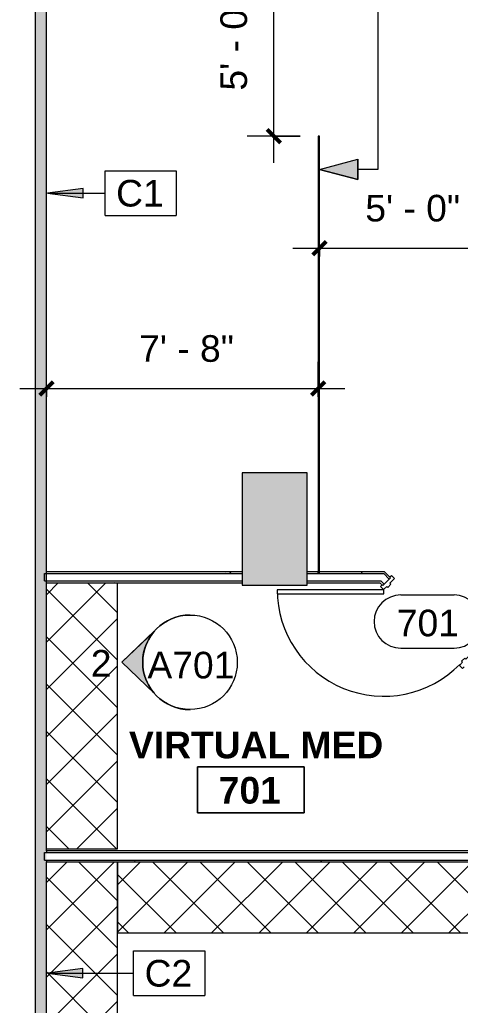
# Model space of a CAD drawing. Header units: inches. Extents: x 920 to 3228, y -557 to 2680.
# Drawn here: x 2470.2 to 2619, y 1112.3 to 1445.4 of the extents above; entities that cross this region are included whole.
import ezdxf

# ---------------------------------------------------------------- set-up
doc = ezdxf.new("R2010")
doc.units = ezdxf.units.IN
doc.header["$MEASUREMENT"] = 0
for name, color, linetype, lineweight in [('A-ANNO-DIMS', 211, 'Continuous', 9), ('A-ANNO-DIMS-96', 211, 'Continuous', 9), ('A-ANNO-KEYN', 231, 'Continuous', 9), ('A-ANNO-NOTE', 131, 'Continuous', 9), ('A-AREA-IDEN', 2, 'Continuous', 9), ('A-DETL-GENF', 92, 'Continuous', 9), ('A-DETL-THIN', 151, 'Continuous', 9), ('A-DOOR', 31, 'Continuous', 13), ('A-DOOR-IDEN', 31, 'Continuous', 9), ('A-WALL', 113, 'Continuous', 13), ('A-WALL-PATT', 111, 'Continuous', 13), ('G-ANNO-SYMB', 111, 'Continuous', 9), ('I-WALL', 2, 'Continuous', 13), ('Q-CASE', 31, 'Continuous', 13)]:
    doc.layers.add(name, color=color, linetype=linetype, lineweight=lineweight)
doc.styles.add('Arial', font='arial.ttf', dxfattribs={"height": 9})
doc.styles.add('Swis721 Lt BT', font='swissl.ttf', dxfattribs={"height": 9})
doc.styles.add('Swis721 Lt BT_B', font='', dxfattribs={"height": 9})
doc.styles.get('Swis721 Lt BT_B').set_extended_font_data('Swis721 Lt BT', bold=True)
doc.dimstyles.new('OTJ_-_3_32__Linear__0__Tolerance', dxfattribs={"dimscale": 12, "dimtxt": 9.497835, "dimasz": 0.375, "dimexe": 0.75, "dimexo": 0.5, "dimgap": 0.5, "dimtad": 1, "dimdec": 0, "dimzin": 3, "dimdsep": 46, "dimlunit": 4, "dimtxsty": 'Swis721 Lt BT', "dimblk1": 'OBLIQUE', "dimblk2": 'OBLIQUE', "dimsah": 1, "dimcen": 0.09, "dimdle": 0.75, "dimazin": 0, "dimtfac": 1, "dimtdec": 4, "dimtix": 1, "dimtmove": 0, "dimatfit": 3, "dimfxl": 1, "dimtvp": 1, "dimfrac": 2, "dimtolj": 1, "dimtzin": 0, "dimarcsym": 2})
doc.dimstyles.new('OTJ_-_3_32__Linear__1_2__Tolerance', dxfattribs={"dimscale": 12, "dimtxt": 9.497835, "dimasz": 0.375, "dimexe": 0.75, "dimexo": 0.5, "dimgap": 0.5, "dimtad": 1, "dimdec": 1, "dimrnd": 0.5, "dimzin": 3, "dimdsep": 46, "dimlunit": 4, "dimtxsty": 'Swis721 Lt BT', "dimblk1": 'OBLIQUE', "dimblk2": 'OBLIQUE', "dimsah": 1, "dimcen": 0.09, "dimdle": 0.75, "dimazin": 0, "dimtfac": 1, "dimtdec": 4, "dimtix": 1, "dimtmove": 0, "dimatfit": 3, "dimfxl": 1, "dimtvp": 1, "dimfrac": 2, "dimtolj": 1, "dimtzin": 0, "dimarcsym": 2})
pattern_1 = [(0, (664.756, 0), (30.72, 7.68), [1.267, -21.773, 1.267, -21.773, -122.88]), (0, (664.756, 0), (30.72, 7.68), [-46.08, 1.267, -44.813, 1.267, -21.773, -53.76]), (0, (664.756, 0), (30.72, 7.68), [-115.2, 1.267, -14.093, 1.267, -37.133]), (120, (676.276, 3.84), (-22.011075, 22.7643), [1.267, -21.773, 1.267, -21.773, -122.88]), (120, (676.276, 3.84), (-22.011075, 22.7643), [-46.08, 1.267, -44.813, 1.267, -21.773, -53.76]), (120, (676.276, 3.84), (-22.011075, 22.7643), [-115.2, 1.267, -14.093, 1.267, -37.133]), (240, (680.116, 19.2), (-8.708925, -30.4443), [1.267, -21.773, 1.267, -21.773, -122.88]), (240, (680.116, 19.2), (-8.708925, -30.4443), [-46.08, 1.267, -44.813, 1.267, -21.773, -53.76]), (240, (680.116, 19.2), (-8.708925, -30.4443), [-115.2, 1.267, -14.093, 1.267, -37.133])]

# ---------------------------------------------------------------- blocks, each defined once
blk = doc.blocks.new('C-Counter Top1 - ADJ HEIGHT 2-7727178-Level XX  CONSTRUCTION')
at = {"layer": 'Q-CASE', "lineweight": 9}
h = blk.add_hatch(dxfattribs=at)
h.set_pattern_fill('FP_20', color=256, style=0, pattern_type=2)
h.set_pattern_definition([(315, (-1016.632, 1838.462), (8.012227, 8.012227), []), (45, (-1016.632, 1838.462), (-8.012227, 8.012227), [])])
h.paths.add_polyline_path([(-47.14, 0), (144.11, 0), (144.11, 24), (-47.14, 24)], flags=0)
blk.add_line((-47.14, 0), (144.11, 0), dxfattribs=at)
blk = doc.blocks.new('C-Counter Top1 - ADJ HEIGHT 2-7727322-Level XX  CONSTRUCTION')
at = {"layer": 'Q-CASE', "lineweight": 9}
h = blk.add_hatch(dxfattribs=at)
h.set_pattern_fill('FP_42', color=256, style=0, pattern_type=2)
h.set_pattern_definition([(45, (-1885.724, -1136.744), (-8.012227, 8.012227), []), (135, (-1885.724, -1136.744), (-8.012227, -8.012227), [])])
h.paths.add_polyline_path([(66.79, 0), (90.79, 0), (90.79, 24), (-47.26, 24), (-47.26, 0), (64.91, 0)], flags=0)
for p, q in [((-47.26, 24), (-47.26, 0)), ((-47.26, 0), (90.79, 0))]:
    blk.add_line(p, q, dxfattribs=at)
blk = doc.blocks.new('C-Counter Top1 - ADJ HEIGHT 2-7730423-Level XX  CONSTRUCTION')
at = {"layer": 'Q-CASE', "lineweight": 9}
h = blk.add_hatch(dxfattribs=at)
h.set_pattern_fill('FP_44', color=256, style=0, pattern_type=2)
h.set_pattern_definition([(135, (1207.804, -1838.462), (-8.012227, -8.012227), []), (225, (1207.804, -1838.462), (8.012227, -8.012227), [])])
h.paths.add_polyline_path([(42.66, -24), (42.66, 0), (-47.26, 0), (-47.26, -24), (40.06, -24)], flags=0)
for p, q in [((42.66, 0), (-47.26, 0)), ((42.66, -24), (42.66, 0))]:
    blk.add_line(p, q, dxfattribs=at)
blk = doc.blocks.new('Door - Single - Solid Door-7731895-Level XX  CONSTRUCTION')
at = {"layer": 'A-DOOR', "lineweight": 9}
for p, q in [((-15.63, 2.54), (-14.13, 2.54)), ((-15.63, 1.79), (-15.63, 2.54)), ((-14.13, 2.54), (-14.13, 0.29)), ((-14.13, 0.29), (-13.63, 0.29)), ((-13.63, 0.29), (-13.63, -1.21)), ((21.62, 0.29), (22.12, 0.29)), ((21.62, -1.21), (21.62, 0.29)), ((22.12, 2.54), (23.62, 2.54)), ((22.12, 0.29), (22.12, 2.54)), ((23.62, 2.54), (23.62, 1.79)), ((-15.63, -2.71), (-15.63, -1.96)), ((-14.13, -2.71), (-15.63, -2.71)), ((-14.13, -1.21), (-14.13, -2.71)), ((-13.63, -1.21), (-14.13, -1.21)), ((22.12, -1.21), (21.62, -1.21)), ((22.12, -2.71), (22.12, -1.21)), ((23.62, -2.71), (22.12, -2.71)), ((23.62, -1.96), (23.62, -2.71))]:
    blk.add_line(p, q, dxfattribs=at)
at = {"layer": 'A-DOOR'}
for p, q in [((-14.01, -2.71), (-39.46, -28.17)), ((-13.03, -3.69), (-14.01, -2.71)), ((-38.49, -29.14), (-13.03, -3.69)), ((-39.46, -28.17), (-38.49, -29.14))]:
    blk.add_line(p, q, dxfattribs=at)
at = {"layer": 'A-DOOR', "lineweight": 9}
blk.add_arc((-14.01, -2.71), 36, 225, 0.5, dxfattribs=at)
blk = doc.blocks.new('Align Symbol - without word - Adjustable-7767174-Level XX  CONSTRUCTION')
at = {"layer": 'A-DETL-GENF'}
for p, q in [((0, 19.73), (0, 12.91)), ((0, 19.73), (82, 19.73)), ((82, 19.73), (82, 12.91))]:
    blk.add_line(p, q, dxfattribs=at)
blk = doc.blocks.new('Room Tag - Room Name and Number-3379422-Level XX  CONSTRUCTION')
at = {"layer": 'A-AREA-IDEN'}
for p, q in [((-0.1881, -0.1636), (-0.1881, -0.0018)), ((-0.1881, -0.0018), (0.1869, -0.0018)), ((0.1869, -0.0018), (-0.1881, -0.0018)), ((-0.1881, -0.0018), (-0.1881, -0.1636)), ((0.1869, -0.0018), (0.1869, -0.1636)), ((0.1869, -0.1636), (0.1869, -0.0018)), ((0.1869, -0.1636), (-0.1881, -0.1636)), ((-0.1881, -0.1636), (0.1869, -0.1636))]:
    blk.add_line(p, q, dxfattribs=at)
blk = doc.blocks.new('Door Tag - Door Tag-41184-Level XX  CONSTRUCTION')
at = {"layer": 'A-DOOR-IDEN'}
for p, q in [((-0.09375, 0.09375), (0.09375, 0.09375)), ((-0.09375, -0.09375), (0.09375, -0.09375))]:
    blk.add_line(p, q, dxfattribs=at)
for centre, start, end in [((-0.09375, 0), 90, 270), ((0.09375, 0), 270, 90)]:
    blk.add_arc(centre, 0.09375, start, end, dxfattribs=at)
blk = doc.blocks.new('DIMBLOCK23-Level XX  CONSTRUCTION')
at = {"layer": 'A-ANNO-DIMS-96'}
for p, q in [((2479.22, 1317.95), (2479.22, 1329.77)), ((2571, 1317.95), (2571, 1329.77)), ((2470.22, 1320.77), (2580, 1320.77)), ((2479.22, 1320.77), (2479.22, 1317.95)), ((2571, 1320.77), (2571, 1317.95))]:
    blk.add_line(p, q, dxfattribs=at)
at = {"layer": 'A-ANNO-DIMS-96', "lineweight": 50}
for p, q in [((2479.22, 1320.77), (2481.47, 1323.02)), ((2571, 1320.77), (2573.25, 1323.02)), ((2479.22, 1320.77), (2476.97, 1318.52)), ((2571, 1320.77), (2568.75, 1318.52))]:
    blk.add_line(p, q, dxfattribs=at)
at = {"layer": 'A-ANNO-DIMS-96', "color": 0, "insert": (2510.56, 1338.78), "char_height": 9, "width": 34.9159, "attachment_point": 1, "line_spacing_factor": 1.005062, "style": 'Swis721 Lt BT'}
blk.add_mtext('7\' - 8"', dxfattribs=at)
blk = doc.blocks.new('_Oblique')
at = {"color": 0, "linetype": 'ByBlock', "lineweight": -2}
blk.add_line((-0.5, -0.5), (0.5, 0.5), dxfattribs=at)
blk = doc.blocks.new('DIMBLOCK39-Level XX  CONSTRUCTION')
at = {"layer": 'A-ANNO-DIMS-96'}
for p, q in [((2556.01, 1397), (2556.01, 1475.04)), ((2561.75, 1466.04), (2547.01, 1466.04)), ((2556.01, 1466.04), (2561.75, 1466.04)), ((2565, 1406), (2547.01, 1406)), ((2556.01, 1406), (2565, 1406))]:
    blk.add_line(p, q, dxfattribs=at)
at = {"layer": 'A-ANNO-DIMS-96', "lineweight": 50}
for p, q in [((2556.01, 1466.04), (2553.76, 1468.29)), ((2556.01, 1466.04), (2558.26, 1463.79)), ((2556.01, 1406), (2553.76, 1408.25)), ((2556.01, 1406), (2558.26, 1403.75))]:
    blk.add_line(p, q, dxfattribs=at)
at = {"layer": 'A-ANNO-DIMS-96', "color": 0, "insert": (2537.99, 1421.47), "char_height": 9, "width": 34.9159, "attachment_point": 1, "rotation": 90, "line_spacing_factor": 1.005062, "style": 'Swis721 Lt BT'}
blk.add_mtext('5\' - 0"', dxfattribs=at)
blk = doc.blocks.new('DIMBLOCK41-Level XX  CONSTRUCTION')
at = {"layer": 'A-ANNO-DIMS-96'}
for p, q in [((2571.5, 1365.39), (2571.5, 1377.2)), ((2631.5, 1365.39), (2631.5, 1377.2)), ((2562.5, 1368.2), (2640.5, 1368.2)), ((2571.5, 1368.2), (2571.5, 1365.39)), ((2631.5, 1368.2), (2631.5, 1365.39))]:
    blk.add_line(p, q, dxfattribs=at)
at = {"layer": 'A-ANNO-DIMS-96', "lineweight": 50}
for p, q in [((2571.5, 1368.2), (2573.75, 1370.45)), ((2631.5, 1368.2), (2633.75, 1370.45)), ((2571.5, 1368.2), (2569.25, 1365.95)), ((2631.5, 1368.2), (2629.25, 1365.95))]:
    blk.add_line(p, q, dxfattribs=at)
at = {"layer": 'A-ANNO-DIMS-96', "color": 0, "insert": (2586.95, 1386.22), "char_height": 9, "width": 34.9159, "attachment_point": 1, "line_spacing_factor": 1.005062, "style": 'Swis721 Lt BT'}
blk.add_mtext('5\' - 0"', dxfattribs=at)
blk = doc.blocks.new('Keynote Tag - Keynote Number - Boxed-135510-Level XX  CONSTRUCTION')
at = {"layer": 'A-ANNO-KEYN'}
for p, q in [((-0.125, -0.0792), (-0.125, 0.0781)), ((-0.125, 0.0781), (0.125, 0.0781)), ((0.125, 0.0781), (0.125, -0.0792)), ((-0.125, -0.0792), (0.125, -0.0792))]:
    blk.add_line(p, q, dxfattribs=at)
blk = doc.blocks.new('Elevation - Filled Arrow 2-347888-Level XX  CONSTRUCTION')
at = {"layer": 'G-ANNO-SYMB'}
blk.add_circle((0, 0), 0.1664, dxfattribs=at)
blk = doc.blocks.new('Elevation - Filled Arrow-151867-Level XX  CONSTRUCTION')
at = {"layer": 'G-ANNO-SYMB'}
h = blk.add_hatch(color=256, dxfattribs=at)
edge = h.paths.add_edge_path(flags=0)
edge.add_line((0, 0.2393), (0.1103, 0.1247))
edge.add_arc((-0.0002, -0.0002), 0.1667, 48.498, 130.5571)
edge.add_line((-0.1085, 0.1265), (0, 0.2393))
for p, q in [((0, 0.2393), (-0.1085, 0.1265)), ((-0.1084, 0.1266), (0, 0.2393)), ((0, 0.2393), (-0.1084, 0.1266)), ((0, 0.2393), (0.11, 0.1249)), ((0.1103, 0.1247), (0, 0.2393))]:
    blk.add_line(p, q, dxfattribs=at)
blk.add_arc((-0.0002, -0.0002), 0.1667, 48.498, 130.5571, dxfattribs=at)
blk.add_ellipse((-0.0002, -0.0001), major_axis=(-0.1667, 0), ratio=0.999376, start_param=3.141593, end_param=6.283185, dxfattribs=at)

msp = doc.modelspace()

# ---------------------------------------------------------------- hatches: boundary and pattern name
at = {"layer": 'A-ANNO-KEYN'}
for points in [[(2479.64, 1386.77), (2491.64, 1385.19), (2491.64, 1388.35)], [(2479.56, 1123.08), (2491.56, 1121.5), (2491.56, 1124.66)]]:
    msp.add_hatch(color=256, dxfattribs=at).paths.add_polyline_path(points, flags=0)
at = {"layer": 'A-ANNO-NOTE'}
msp.add_hatch(color=256, dxfattribs=at).paths.add_polyline_path([(2584.41, 1391.36), (2584.41, 1398.28), (2571.5, 1394.82)], flags=0)
at = {"layer": 'A-DETL-GENF'}
msp.add_hatch(color=7, dxfattribs=at).paths.add_polyline_path([(2545.34, 1254.29), (2567.34, 1254.29), (2567.34, 1292.29), (2545.34, 1292.29), (2545.34, 1255.07)], flags=0)
at = {"layer": 'A-WALL-PATT', "lineweight": 9}
for points in [[(2475.47, 1254.74), (2479.22, 1254.74), (2479.22, 1463.17), (2475.47, 1463.17), (2475.47, 1353.03)], [(2475.47, 1197.74), (2479.22, 1197.74), (2479.22, 1254.74), (2475.47, 1254.74), (2475.47, 1236.65)], [(2475.47, 1191.74), (2479.22, 1191.74), (2479.22, 1197.74), (2475.47, 1197.74)], [(2479.22, 1167.74), (2479.22, 1191.74), (2475.47, 1191.74), (2475.47, 1167.74)], [(2479.22, 1101.74), (2479.22, 1167.74), (2475.47, 1167.74), (2475.47, 1101.74)]]:
    msp.add_hatch(color=7, dxfattribs=at).paths.add_polyline_path(points, flags=0)
h = msp.add_hatch(dxfattribs=at)
h.set_pattern_fill('FP_11', color=256, style=0, pattern_type=2)
h.set_pattern_definition(pattern_1)
h.paths.add_polyline_path([(2503.22, 1258.19), (2545.34, 1258.19), (2545.34, 1258.82), (2479.22, 1258.82), (2479.22, 1258.19)], flags=0)
h.paths.add_polyline_path([(2588.79, 1258.19), (2593.21, 1258.19), (2592.58, 1258.82), (2571.5, 1258.82), (2571.5, 1258.19)], flags=0)
h.paths.add_polyline_path([(2567.34, 1258.19), (2571, 1258.19), (2571, 1258.82), (2567.34, 1258.82), (2567.34, 1258.64)], flags=0)
h = msp.add_hatch(dxfattribs=at)
h.set_pattern_fill('FP_11', color=256, style=0, pattern_type=2)
h.set_pattern_definition(pattern_1)
h.paths.add_polyline_path([(2567.34, 1255.07), (2591.91, 1255.07), (2591.29, 1255.69), (2567.34, 1255.69)], flags=0)
h.paths.add_polyline_path([(2518.56, 1255.07), (2545.34, 1255.07), (2545.34, 1255.69), (2479.22, 1255.69), (2479.22, 1255.07), (2503.22, 1255.07)], flags=0)
h = msp.add_hatch(dxfattribs=at)
h.set_pattern_fill('FP_11', color=256, style=0, pattern_type=2)
h.set_pattern_definition(pattern_1)
h.paths.add_polyline_path([(2641.82, 1205.16), (2641.9, 1205.24), (2641.9, 1205.97), (2620.52, 1227.35), (2620.08, 1226.9), (2641.74, 1205.24)], flags=0)
h.paths.add_polyline_path([(2592.85, 1254.13), (2593.3, 1254.57), (2592.17, 1255.69), (2591.29, 1255.69), (2592.41, 1254.57)], flags=0)
h = msp.add_hatch(dxfattribs=at)
h.set_pattern_fill('FP_11', color=256, style=0, pattern_type=2)
h.set_pattern_definition(pattern_1)
h.paths.add_polyline_path([(2641.27, 1163.87), (2641.9, 1163.87), (2641.9, 1164.49), (2479.22, 1164.49), (2479.22, 1163.87), (2615.39, 1163.87)], flags=0)
h.paths.add_polyline_path([(2645.02, 1163.87), (2645.02, 1164.49), (2644.4, 1164.49), (2644.4, 1163.87)], flags=0)
h = msp.add_hatch(dxfattribs=at)
h.set_pattern_fill('FP_11', color=256, style=0, pattern_type=2)
h.set_pattern_definition(pattern_1)
h.paths.add_polyline_path([(2641.9, 1160.74), (2641.9, 1161.37), (2479.22, 1161.37), (2479.22, 1160.74), (2641.27, 1160.74)], flags=0)

# ---------------------------------------------------------------- linework, layer by layer
at = {"layer": 'A-ANNO-KEYN'}
for p, q in [((2491.64, 1388.35), (2479.64, 1386.77)), ((2479.64, 1386.77), (2491.64, 1385.19)), ((2479.64, 1386.77), (2499.06, 1386.77)), ((2491.64, 1385.19), (2491.64, 1388.35)), ((2491.56, 1124.66), (2479.56, 1123.08)), ((2479.56, 1123.08), (2491.56, 1121.5)), ((2479.56, 1123.08), (2508.69, 1123.08)), ((2491.56, 1121.5), (2491.56, 1124.66))]:
    msp.add_line(p, q, dxfattribs=at)
at = {"layer": 'A-ANNO-NOTE'}
for p, q in [((2571.5, 1394.82), (2584.41, 1398.28)), ((2571.5, 1394.82), (2584.41, 1398.28)), ((2584.41, 1398.28), (2584.41, 1391.36)), ((2584.41, 1391.36), (2584.41, 1398.28)), ((2584.41, 1391.36), (2571.5, 1394.82)), ((2571.5, 1394.82), (2584.41, 1391.36))]:
    msp.add_line(p, q, dxfattribs=at)
at = {"layer": 'A-DETL-THIN'}
for p, q in [((2567.34, 1292.29), (2545.34, 1292.29)), ((2545.34, 1292.29), (2545.34, 1254.29)), ((2567.34, 1254.29), (2567.34, 1292.29)), ((2545.34, 1254.29), (2567.34, 1254.29))]:
    msp.add_line(p, q, dxfattribs=at)
at = {"layer": 'A-WALL'}
for p, q in [((2478.59, 1258.19), (2545.34, 1258.19)), ((2567.34, 1258.19), (2593.21, 1258.19)), ((2571, 1258.19), (2571, 1258.82)), ((2571.5, 1258.19), (2571.5, 1258.82)), ((2595.06, 1256.34), (2593.21, 1258.19)), ((2478.59, 1255.69), (2545.34, 1255.69)), ((2567.34, 1255.69), (2592.17, 1255.69)), ((2593.3, 1254.57), (2592.17, 1255.69)), ((2478.59, 1163.87), (2641.9, 1163.87)), ((2478.59, 1161.37), (2641.9, 1161.37))]:
    msp.add_line(p, q, dxfattribs=at)
at = {"layer": 'I-WALL', "color": 8, "lineweight": 20}
for p, q in [((2479.22, 1164.49), (2479.22, 1463.17)), ((2475.47, 1459.42), (2475.47, 965.62)), ((2479.22, 969.49), (2479.22, 1160.74))]:
    msp.add_line(p, q, dxfattribs=at)
at = {"layer": 'I-WALL'}
for p, q in [((2571.5, 1406), (2571, 1406)), ((2571, 1406), (2571, 1258.82)), ((2571.5, 1258.82), (2571.5, 1406)), ((2545.34, 1258.82), (2479.22, 1258.82)), ((2571, 1258.82), (2567.34, 1258.82)), ((2593.47, 1258.82), (2571.5, 1258.82)), ((2592.85, 1254.13), (2595.51, 1256.78)), ((2595.51, 1256.78), (2593.47, 1258.82)), ((2479.22, 1255.07), (2545.34, 1255.07)), ((2567.34, 1255.07), (2591.91, 1255.07)), ((2591.91, 1255.07), (2592.85, 1254.13)), ((2641.27, 1164.49), (2479.22, 1164.49)), ((2479.22, 1164.49), (2479.22, 1163.87)), ((2479.22, 1161.37), (2479.22, 1160.74)), ((2479.22, 1160.74), (2641.27, 1160.74))]:
    msp.add_line(p, q, dxfattribs=at)
at = {"layer": 'I-WALL', "lineweight": 9}
for p, q in [((2478.59, 1255.69), (2478.59, 1258.19)), ((2478.59, 1161.37), (2478.59, 1163.87))]:
    msp.add_line(p, q, dxfattribs=at)

# ---------------------------------------------------------------- block references
at = {"layer": 'A-ANNO-KEYN', "xscale": 95.99999999999994, "yscale": 95.99999999999994, "zscale": 95.99999999999994}
for p in [(2511.06, 1386.82), (2520.69, 1123.13)]:
    msp.add_blockref('Keynote Tag - Keynote Number - Boxed-135510-Level XX  CONSTRUCTION', p, dxfattribs=at)
at = {"layer": 'A-AREA-IDEN', "xscale": 95.99999999999994, "yscale": 95.99999999999994, "zscale": 95.99999999999994}
msp.add_blockref('Room Tag - Room Name and Number-3379422-Level XX  CONSTRUCTION', (2548.35, 1193.04), dxfattribs=at)
at = {"layer": 'A-DETL-GENF', "rotation": 269.9999999999998}
msp.add_blockref('Align Symbol - without word - Adjustable-7767174-Level XX  CONSTRUCTION', (2571.5, 1476.82), dxfattribs=at)
at = {"layer": 'A-DOOR', "rotation": 315}
msp.add_blockref('Door - Single - Solid Door-7731895-Level XX  CONSTRUCTION', (2605.03, 1244.73), dxfattribs=at)
at = {"layer": 'A-DOOR-IDEN', "xscale": 95.99999999999994, "yscale": 95.99999999999994, "zscale": 95.99999999999994}
msp.add_blockref('Door Tag - Door Tag-41184-Level XX  CONSTRUCTION', (2607.92, 1241.97), dxfattribs=at)
at = {"layer": 'G-ANNO-SYMB', "xscale": 95.99999999999994, "yscale": 95.99999999999994, "zscale": 95.99999999999994, "rotation": 90}
msp.add_blockref('Elevation - Filled Arrow-151867-Level XX  CONSTRUCTION', (2527.73, 1228.21), dxfattribs=at)
at = {"layer": 'G-ANNO-SYMB', "xscale": 95.99999999999994, "yscale": 95.99999999999994, "zscale": 95.99999999999994}
msp.add_blockref('Elevation - Filled Arrow 2-347888-Level XX  CONSTRUCTION', (2527.73, 1228.21), dxfattribs=at)
at = {"layer": 'Q-CASE', "lineweight": 9}
for name, p, rotation in [('C-Counter Top1 - ADJ HEIGHT 2-7730423-Level XX  CONSTRUCTION', (2503.22, 1207.8), 269.9999999999999), ('C-Counter Top1 - ADJ HEIGHT 2-7727178-Level XX  CONSTRUCTION', (2503.22, 1016.63), 89.99999999999984)]:
    msp.add_blockref(name, p, dxfattribs=dict(at, rotation=rotation))
msp.add_blockref('C-Counter Top1 - ADJ HEIGHT 2-7727322-Level XX  CONSTRUCTION', (2550.48, 1136.74), dxfattribs=at)

# ---------------------------------------------------------------- texts
at = {"layer": 'A-ANNO-KEYN', "char_height": 9, "width": 19.695, "attachment_point": 1, "style": 'Arial'}
for s, insert in [('C1', (2502.77, 1391.27)), ('C2', (2512.4, 1127.59))]:
    msp.add_mtext(s, dxfattribs=dict(at, insert=insert))
at = {"layer": 'A-AREA-IDEN', "char_height": 9, "attachment_point": 1, "style": 'Swis721 Lt BT_B'}
for s, insert, width in [('VIRTUAL MED', (2507.11, 1204.76), 99.687), ('701', (2537.45, 1189.44), 25.452)]:
    msp.add_mtext(s, dxfattribs=dict(at, insert=insert, width=width))
at = {"layer": 'A-DOOR-IDEN', "insert": (2597.61, 1245.99), "char_height": 9, "width": 24.543, "attachment_point": 1, "style": 'Swis721 Lt BT'}
msp.add_mtext('701', dxfattribs=at)
at = {"layer": 'G-ANNO-SYMB', "char_height": 9, "attachment_point": 1}
for s, insert, width, style in [('2', (2494.23, 1232.36), 8.181, 'Swis721 Lt BT'), ('A701', (2513.36, 1231.76), 35.754, 'Arial')]:
    msp.add_mtext(s, dxfattribs=dict(at, insert=insert, width=width, style=style))

# ---------------------------------------------------------------- dimensions: what is measured, and where the dimension line sits
at = {"layer": 'A-ANNO-DIMS'}
dim = msp.add_linear_dim(base=(2556.01, 1466.04), p1=(2571, 1406), p2=(2567.75, 1466.04), angle=90, dimstyle='OTJ_-_3_32__Linear__1_2__Tolerance', override={"dimpost": '<>', "dimfxl": 60.125803}, dxfattribs=at)
dim.commit()
dim.dimension.update_dxf_attribs({"geometry": 'DIMBLOCK39-Level XX  CONSTRUCTION', "text_midpoint": (2545.38, 1436.02)})
for base, p1, p2, dimstyle, override, picture, middle in [((2631.5, 1368.2), (2571.5, 1371.39), (2631.5, 1371.39), 'OTJ_-_3_32__Linear__1_2__Tolerance', {"dimpost": '<>', "dimfxl": 60}, 'DIMBLOCK41-Level XX  CONSTRUCTION', (2601.5, 1378.83)), ((2571, 1320.77), (2479.22, 1323.95), (2571, 1323.95), 'OTJ_-_3_32__Linear__0__Tolerance', {"dimpost": '<>', "dimfxl": 91.783765}, 'DIMBLOCK23-Level XX  CONSTRUCTION', (2525.11, 1331.39))]:
    dim = msp.add_linear_dim(base=base, p1=p1, p2=p2, dimstyle=dimstyle, override=override, dxfattribs=at)
    dim.commit()
    dim.dimension.update_dxf_attribs({"geometry": picture, "text_midpoint": middle})

doc.saveas('drawing.dxf')
